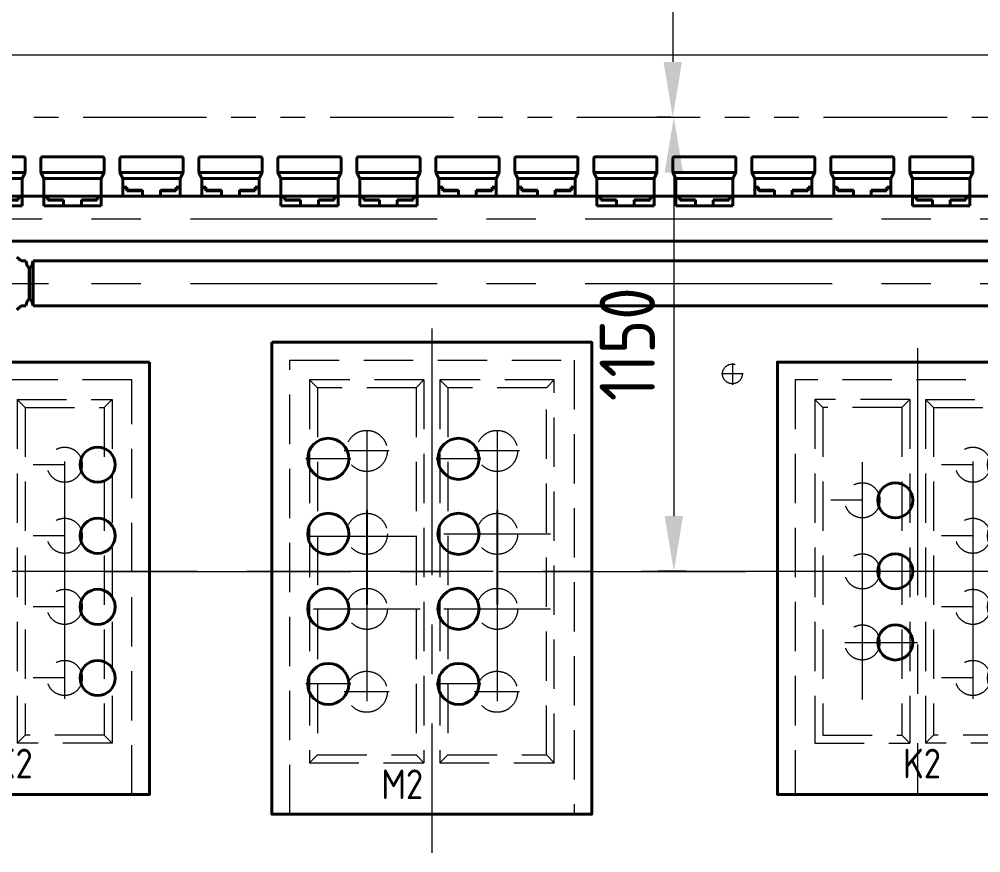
# Model space of a CAD drawing. Header units: millimetres. Extents: x 52110 to 400893, y -153728 to 31997.
# Drawn here: x 184560 to 186995, y -120435 to -118324 of the extents above; entities that cross this region are included whole.
import ezdxf

# ---------------------------------------------------------------- set-up
doc = ezdxf.new("R2010")
doc.units = ezdxf.units.MM
doc.header["$LTSCALE"] = 500
for name, pattern in [('CENTER', [2, 1.25, -0.25, 0.25, -0.25]), ('DASHED2', [0.375, 0.25, -0.125]), ('PHANTOM2', [1.25, 0.625, -0.125, 0.125, -0.125, 0.125, -0.125])]:
    doc.linetypes.add(name, pattern=pattern)
for name, color, linetype, lineweight in [('2D', 4, 'PHANTOM2', 20), ('BIAOZHU', 3, 'Continuous', 25), ('SHI', 7, 'Continuous', 40), ('WEN', 3, 'Continuous', 20), ('XU', 6, 'DASHED2', 20), ('ZHONG', 1, 'CENTER', 20)]:
    doc.layers.add(name, color=color, linetype=linetype, lineweight=lineweight)
doc.styles.add('GB', font='gbenor.shx', dxfattribs={"bigfont": 'gbcbig.shx'})
doc.dimstyles.new('ISO-25', dxfattribs={"dimscale": 40, "dimtxt": 3.5, "dimasz": 3.5, "dimexe": 1.8, "dimexo": 1.25, "dimgap": 1.3, "dimtad": 1, "dimdsep": 46, "dimtxsty": 'GB', "dimcen": 0, "dimclrd": 3, "dimclre": 3, "dimclrt": 256, "dimadec": 0, "dimazin": 0, "dimtfac": 1, "dimtix": 1, "dimtmove": 0, "dimatfit": 3, "dimldrblk": 'DOTSMALL', "dimfxl": 0, "dimlwd": 20, "dimlwe": 20, "dimarcsym": 0})
doc.dimstyles.new('ISO-25$0', dxfattribs={"dimscale": 40, "dimtxt": 3.5, "dimasz": 3.5, "dimexe": 1, "dimexo": 0.2, "dimgap": 1.2, "dimtad": 1, "dimtoh": 1, "dimdec": 1, "dimzin": 9, "dimdsep": 46, "dimtxsty": 'GB', "dimcen": 0, "dimclrd": 3, "dimclre": 3, "dimclrt": 256, "dimadec": 0, "dimazin": 2, "dimtfac": 1, "dimtdec": 1, "dimtix": 1, "dimtmove": 0, "dimatfit": 3, "dimldrblk": 'DOTSMALL', "dimfxl": 0, "dimlwd": -1, "dimlwe": 20, "dimarcsym": 0})

# ---------------------------------------------------------------- blocks, each defined once
blk = doc.blocks.new('A$C3F4B5F2B')
at = {"layer": 'SHI'}
for p, q in [((5, 124.3), (155, 124.3)), ((0, 119.3), (0, 84.3)), ((160, 119.3), (160, 84.3)), ((0, 84.3), (160, 84.3)), ((7.5, 69.3), (0, 84.3)), ((152.5, 69.3), (160, 84.3)), ((7.5, 69.3), (7.5, 0)), ((7.5, 69.3), (152.5, 69.3)), ((152.5, 69.3), (152.5, 0)), ((17.5, 23.6), (7.5, 23.6)), ((17.5, 21.8), (7.5, 21.8)), ((7.5, 0), (152.5, 0)), ((17.5, 23.6), (17.5, 13.9)), ((57.5, 15.5), (17.5, 15.5)), ((17.5, 13.9), (57.5, 13.9)), ((57.5, 15.5), (57.5, 0)), ((102.5, 15.5), (142.5, 15.5)), ((102.5, 15.5), (102.5, 0)), ((102.5, 13.9), (142.5, 13.9)), ((142.5, 23.6), (142.5, 13.9)), ((142.5, 23.6), (152.5, 23.6)), ((142.5, 21.8), (152.5, 21.8))]:
    blk.add_line(p, q, dxfattribs=at)
for centre, start, end in [((5, 119.3), 90, 180), ((155, 119.3), 0, 90)]:
    blk.add_arc(centre, 5, start, end, dxfattribs=at)
at = {"layer": 'XU'}
blk.add_line((7.5, 24.3), (152.5, 24.3), dxfattribs=at)
blk = doc.blocks.new('A$C657A2665')
at = {"layer": 'SHI'}
for p, q in [((5, 100.6), (155, 100.6)), ((0, 95.6), (0, 60.6)), ((160, 95.6), (160, 60.6)), ((7.5, 45.6), (0, 60.6)), ((0, 60.6), (160, 60.6)), ((152.5, 45.6), (160, 60.6)), ((7.5, 45.6), (152.5, 45.6)), ((7.5, 45.6), (7.5, 0.6)), ((152.5, 45.6), (152.5, 0.6)), ((17.5, 23.6), (7.5, 23.6)), ((17.5, 21.8), (7.5, 21.8)), ((7.5, 0.6), (152.5, 0.6)), ((17.5, 23.6), (17.5, 13.9)), ((57.5, 15.5), (17.5, 15.5)), ((17.5, 13.9), (57.5, 13.9)), ((57.5, 15.5), (57.5, 0.6)), ((102.5, 15.5), (102.5, 0.6)), ((102.5, 15.5), (142.5, 15.5)), ((102.5, 13.9), (142.5, 13.9)), ((142.5, 23.6), (152.5, 23.6)), ((142.5, 23.6), (142.5, 13.9)), ((142.5, 21.8), (152.5, 21.8))]:
    blk.add_line(p, q, dxfattribs=at)
for centre, start, end in [((5, 95.6), 90, 180), ((155, 95.6), 0, 90)]:
    blk.add_arc(centre, 5, start, end, dxfattribs=at)
blk = doc.blocks.new('sl')
at = {"layer": 'SHI'}
for p, q in [((224660.84, 79596.7), (231156.6, 79596.7)), ((227149.22, 79596.7), (227204.22, 79596.7)), ((227349.22, 79596.7), (227804.22, 79596.7)), ((227949.22, 79596.7), (228004.22, 79596.7)), ((228149.22, 79596.7), (228604.22, 79596.7)), ((228749.22, 79596.7), (228804.22, 79596.7)), ((228949.22, 79596.7), (229404.22, 79596.7)), ((231156.6, 79482.7), (224660.84, 79482.7)), ((227023.72, 79432.7), (227012.4, 79442.2)), ((227023.72, 79432.7), (227012.4, 79442.2)), ((227035.6, 79432.7), (227023.72, 79432.7)), ((227035.6, 79432.7), (227023.72, 79432.7)), ((227035.6, 79432.7), (227033.74, 79432.7)), ((227038.86, 79420.53), (227035.6, 79432.7)), ((227038.86, 79420.53), (227035.6, 79432.7)), ((227050.58, 79420.53), (227053.84, 79432.7)), ((227050.58, 79420.53), (227053.84, 79432.7)), ((230283.6, 79432.7), (227053.84, 79432.7)), ((227053.84, 79432.7), (227053.84, 79318.7)), ((227043.72, 79334.7), (227043.72, 79416.7)), ((227045.72, 79334.7), (227045.72, 79416.7)), ((227012.4, 79309.2), (227023.72, 79318.7)), ((227023.72, 79318.7), (227035.6, 79318.7)), ((227038.86, 79330.87), (227035.6, 79318.7)), ((227050.58, 79330.87), (227053.84, 79318.7)), ((230283.6, 79318.7), (227053.84, 79318.7))]:
    blk.add_line(p, q, dxfattribs=at)
for centre, start, end in [((227043.72, 79421.7), 193.51865, 270), ((227043.72, 79421.7), 193.51865, 270), ((227045.72, 79421.7), 270, 346.48135), ((227045.72, 79421.7), 270, 346.48135), ((227043.72, 79329.7), 90, 166.48135), ((227045.72, 79329.7), 13.51865, 90)]:
    blk.add_arc(centre, 5, start, end, dxfattribs=at)
at = {"layer": 'ZHONG', "color": 1}
for p, q in [((224452.03, 79539.7), (231171.87, 79539.7)), ((224452.03, 79375.7), (231286.72, 79375.7))]:
    blk.add_line(p, q, dxfattribs=at)
at = {"layer": 'ZHONG'}
blk.add_line((226694.45, 79375.7), (227093, 79375.7), dxfattribs=at)
at = {"layer": 'WEN'}
for name, p in [('A$C3F4B5F2B', (226873.72, 79572.4)), ('A$C3F4B5F2B', (227073.72, 79572.4)), ('A$C657A2665', (227273.72, 79596.15)), ('A$C657A2665', (227473.72, 79596.15)), ('A$C3F4B5F2B', (227673.72, 79572.4)), ('A$C3F4B5F2B', (227873.72, 79572.4)), ('A$C657A2665', (228073.72, 79596.15)), ('A$C657A2665', (228273.72, 79596.15)), ('A$C3F4B5F2B', (228473.72, 79572.4)), ('A$C3F4B5F2B', (228673.72, 79572.4)), ('A$C657A2665', (228873.72, 79596.15)), ('A$C657A2665', (229073.72, 79596.15)), ('A$C3F4B5F2B', (229273.72, 79572.4))]:
    blk.add_blockref(name, p, dxfattribs=at)
blk = doc.blocks.new('A$C6D4E3C8E')
at = {"layer": 'SHI'}
blk.add_lwpolyline([(744.6, 1095), (34.6, 1095), (34.6, 0), (744.6, 0)], close=True, dxfattribs=at)
for centre in [(613, 835), (333, 744.9), (613, 655), (333, 564.9), (613, 475), (333, 384.9), (613, 295)]:
    blk.add_circle(centre, 44.5, dxfattribs=at)
at = {"layer": 'XU'}
for p, q in [((699.6, 1050), (79.6, 1050)), ((79.6, 1050), (79.6, 0)), ((699.6, 0), (699.6, 1050)), ((149.6, 980), (129.6, 1000)), ((349.6, 980), (369.6, 1000)), ((369.6, 1000), (369.6, 130)), ((409.6, 1000), (409.6, 130)), ((429.6, 980), (409.6, 1000)), ((629.6, 980), (649.6, 1000)), ((349.6, 980), (349.6, 150)), ((429.6, 980), (429.6, 150)), ((349.6, 150), (369.6, 130)), ((429.6, 150), (409.6, 130)), ((629.6, 150), (649.6, 130))]:
    blk.add_line(p, q, dxfattribs=at)
for points in [[(369.6, 1000), (129.6, 1000), (129.6, 130), (369.6, 130)], [(409.6, 1000), (649.6, 1000), (649.6, 130), (409.6, 130)], [(349.6, 980), (149.6, 980), (149.6, 150), (349.6, 150)], [(429.6, 980), (629.6, 980), (629.6, 150), (429.6, 150)]]:
    blk.add_lwpolyline(points, dxfattribs=at)
for centre in [(529.6, 835), (249.6, 744.9), (529.6, 655), (249.6, 564.9), (529.6, 475), (249.6, 384.9), (529.6, 295)]:
    blk.add_circle(centre, 44.5, dxfattribs=at)
at = {"layer": 'ZHONG'}
for p, q in [((389.6, 1130), (389.6, 0)), ((249.6, 841.6), (249.6, 240.4)), ((529.6, 835), (449.8, 835)), ((529.6, 843.1), (529.6, 242)), ((249.6, 744.9), (169.8, 744.9)), ((529.6, 655), (449.8, 655)), ((779.1, 565), (34.6, 565)), ((529.6, 475), (449.8, 475)), ((205.1, 384.9), (389.6, 384.9)), ((529.6, 295), (449.8, 295))]:
    blk.add_line(p, q, dxfattribs=at)
at = {"layer": 'BIAOZHU', "style": 'GB'}
blk.add_text('K2', height=75, dxfattribs=at).set_placement((352.4, 40.8))
blk = doc.blocks.new('A$C0F466767')
at = {"layer": 'BIAOZHU'}
for p, q in [((801.9, 893.2), (801.9, 734.2)), ((1131.9, 893.2), (1131.9, 734.2)), ((801.9, 812.7), (801.9, 653.7)), ((1131.9, 812.7), (1131.9, 653.7))]:
    blk.add_line(p, q, dxfattribs=at)
at = {"layer": 'SHI'}
blk.add_lwpolyline([(561.9, 1317.7), (1371.9, 1317.7), (1371.9, 122.7), (561.9, 122.7)], close=True, dxfattribs=at)
for centre in [(704.4, 1022.7), (1034.4, 1022.7), (704.4, 832.7), (1034.4, 832.7), (704.4, 642.7), (1034.4, 642.7), (704.4, 452.7), (1034.4, 452.7)]:
    blk.add_circle(centre, 52, dxfattribs=at)
at = {"layer": 'XU'}
for p, q in [((606.9, 1272.7), (1326.9, 1272.7)), ((606.9, 122.7), (606.9, 1272.7)), ((1326.9, 1272.7), (1326.9, 122.7)), ((676.9, 1202.7), (656.9, 1222.7)), ((926.9, 1202.7), (946.9, 1222.7)), ((946.9, 1222.7), (946.9, 252.7)), ((986.9, 1222.7), (986.9, 252.7)), ((1006.9, 1202.7), (986.9, 1222.7)), ((1256.9, 1202.7), (1276.9, 1222.7)), ((926.9, 1202.7), (926.9, 272.7)), ((1006.9, 1202.7), (1006.9, 272.7)), ((676.9, 272.7), (656.9, 252.7)), ((926.9, 272.7), (946.9, 252.7)), ((1006.9, 272.7), (986.9, 252.7)), ((1256.9, 272.7), (1276.9, 252.7))]:
    blk.add_line(p, q, dxfattribs=at)
for points in [[(946.9, 1222.7), (656.9, 1222.7), (656.9, 252.7), (946.9, 252.7)], [(986.9, 252.7), (1276.9, 252.7), (1276.9, 1222.7), (986.9, 1222.7)], [(926.9, 1202.7), (676.9, 1202.7), (676.9, 272.7), (926.9, 272.7)], [(1006.9, 272.7), (1256.9, 272.7), (1256.9, 1202.7), (1006.9, 1202.7)]]:
    blk.add_lwpolyline(points, dxfattribs=at)
for centre in [(801.9, 1042.7), (1131.9, 1042.7), (802.2, 832.7), (1132.2, 832.7), (802.2, 642.7), (1132.2, 642.7), (801.9, 432.7), (1131.9, 432.7)]:
    blk.add_circle(centre, 52, dxfattribs=at)
at = {"layer": 'ZHONG'}
for p, q in [((966.9, 1352.7), (966.9, 25)), ((801.9, 1094.7), (801.9, 459.7)), ((1131.9, 1094.7), (1131.9, 459.7)), ((761.3, 1022.7), (647.5, 1022.7)), ((858.8, 1042.7), (745, 1042.7)), ((1091.3, 1022.7), (977.5, 1022.7)), ((1188.8, 1042.7), (1075, 1042.7)), ((801.9, 1009.8), (801.9, 408.7)), ((1131.9, 1009.8), (1131.9, 408.7)), ((996.9, 832.7), (1266.9, 832.7)), ((656.9, 827.2), (926.9, 827.2)), ((656.9, 827.2), (926.9, 827.2)), ((136.6, 737.7), (1797.2, 737.7)), ((667.1, 642.7), (937.1, 642.7)), ((997.1, 642.7), (1267.1, 642.7)), ((761.3, 452.7), (647.5, 452.7)), ((1091.3, 452.7), (977.5, 452.7)), ((858.8, 432.7), (745, 432.7)), ((1188.8, 432.7), (1075, 432.7))]:
    blk.add_line(p, q, dxfattribs=at)
at = {"layer": 'BIAOZHU', "style": 'GB'}
blk.add_text('M2', height=75, dxfattribs=at).set_placement((838.9, 161))
blk = doc.blocks.new('*D395')
at = {"layer": 'Defpoints', "color": 0}
for p in [(186217.3, -117772), (186214.5, -118572), (186217.3, -118572)]:
    blk.add_point(p, dxfattribs=at)
at = {"layer": 'WEN', "color": 3, "linetype": 'ByBlock', "lineweight": 20}
for p, q in [((186209.3, -117772), (186174.5, -117772)), ((186209.3, -118572), (186174.5, -118572))]:
    blk.add_line(p, q, dxfattribs=at)
at = {"layer": 'WEN', "color": 3, "linetype": 'ByBlock'}
blk.add_line((186214.5, -117912), (186214.5, -118432), dxfattribs=at)
at = {"layer": 'WEN', "color": 3}
for points in [[(186191.1, -117912), (186237.8, -117912), (186214.5, -117772)], [(186191.1, -118432), (186237.8, -118432), (186214.5, -118572)]]:
    blk.add_solid(points, dxfattribs=at)
at = {"layer": 'WEN', "insert": (186096.5, -118172), "char_height": 140, "attachment_point": 5, "rotation": 90, "style": 'GB'}
blk.add_mtext('800', dxfattribs=at)
blk = doc.blocks.new('_DotSmall')
at = {"color": 0, "linetype": 'ByBlock', "const_width": 0.5}
blk.add_lwpolyline([(-0.0625, 0, 1), (0.0625, 0, 1)], format="xyb", close=True, dxfattribs=at)
blk = doc.blocks.new('*D396')
at = {"layer": 'Defpoints', "color": 0}
for p in [(186217.3, -118572), (186217.3, -119722), (186256.7, -119722)]:
    blk.add_point(p, dxfattribs=at)
at = {"layer": 'WEN', "color": 3, "linetype": 'ByBlock', "lineweight": 20}
for p, q in [((186209.3, -118572), (186177.3, -118572)), ((186248.7, -119722), (186177.3, -119722))]:
    blk.add_line(p, q, dxfattribs=at)
at = {"layer": 'WEN', "color": 3, "linetype": 'ByBlock'}
blk.add_line((186217.3, -118712), (186217.3, -119582), dxfattribs=at)
at = {"layer": 'WEN', "color": 3}
for points in [[(186193.9, -118712), (186240.6, -118712), (186217.3, -118572)], [(186193.9, -119582), (186240.6, -119582), (186217.3, -119722)]]:
    blk.add_solid(points, dxfattribs=at)
at = {"layer": 'WEN', "insert": (186099.3, -119147), "char_height": 140, "attachment_point": 5, "rotation": 90, "style": 'GB'}
blk.add_mtext('1150', dxfattribs=at)
blk = doc.blocks.new('*D576')
at = {"layer": 'Defpoints', "color": 0, "ltscale": 0.5}
for p in [(169321.5, -118341.3), (168863.5, -118471.3), (169451.5, -118471.3), (189415.5, -118471.3), (169970.4, -118770.9)]:
    blk.add_point(p, dxfattribs=at)
at = {"layer": 'XU', "color": 3, "linetype": 'ByBlock', "lineweight": 20, "ltscale": 0.5}
blk.add_line((169486.9, -118506.6), (169926.1, -118945.9), dxfattribs=at)
blk.add_arc((169451.5, -118471.3), 599.2, 328.4178, 346.5822, dxfattribs=at)
at = {"layer": 'XU', "color": 3, "ltscale": 0.5}
for points in [[(170011.2, -118607.6), (170057.5, -118613), (170050.7, -118471.3)], [(169980.3, -118799.5), (169943.6, -118770.6), (169875.2, -118895)]]:
    blk.add_solid(points, dxfattribs=at)
at = {"layer": 'XU', "ltscale": 0.5, "insert": (169892.4, -118653.9), "char_height": 140, "attachment_point": 5, "rotation": 67.5, "style": 'GB'}
blk.add_mtext('45°', dxfattribs=at)
blk = doc.blocks.new('*D1050')
at = {"layer": 'Defpoints', "color": 0}
for p in [(188884.5, -118413.9), (177069.5, -118672), (188884.5, -118677)]:
    blk.add_point(p, dxfattribs=at)
at = {"layer": 'WEN', "color": 3, "linetype": 'ByBlock', "lineweight": 20}
for p, q in [((177069.5, -118664), (177069.5, -118373.9)), ((188884.5, -118669), (188884.5, -118373.9))]:
    blk.add_line(p, q, dxfattribs=at)
at = {"layer": 'WEN', "color": 3, "linetype": 'ByBlock'}
blk.add_line((177209.5, -118413.9), (188744.5, -118413.9), dxfattribs=at)
at = {"layer": 'WEN', "color": 3}
for points in [[(177209.5, -118390.6), (177209.5, -118437.2), (177069.5, -118413.9)], [(188744.5, -118390.6), (188744.5, -118437.2), (188884.5, -118413.9)]]:
    blk.add_solid(points, dxfattribs=at)
at = {"layer": 'WEN', "insert": (182977, -118295.9), "char_height": 140, "attachment_point": 5, "style": 'GB'}
blk.add_mtext('11815', dxfattribs=at)

msp = doc.modelspace()

# ---------------------------------------------------------------- linework, layer by layer
at = {"layer": '2D'}
msp.add_line((169096.50201, -118572.02067), (189124.4444, -118572.02067), dxfattribs=at)
at = {"layer": 'XU'}
msp.add_circle((186365.50541, -119222.02067), 25, dxfattribs=at)
at = {"layer": 'ZHONG', "linetype": 'CENTER'}
for p, q in [((186365.50541, -119194.52067), (186365.50541, -119249.52067)), ((186393.00541, -119222.02067), (186338.00541, -119222.02067))]:
    msp.add_line(p, q, dxfattribs=at)
at = {"layer": 'ZHONG', "color": 1}
msp.add_line((188759.82214, -119722.02067), (167077.98169, -119722.02067), dxfattribs=at)

# ---------------------------------------------------------------- block references
at = {"layer": 'SHI'}
msp.add_blockref('sl', (-42459.21967, -198368.72241), dxfattribs=at)
at = {"layer": 'WEN'}
for name, p in [('A$C0F466767', (184637.58594, -120459.75185)), ('A$C6D4E3C8E', (184144.93683, -120287.02077)), ('A$C6D4E3C8E', (186444.93683, -120287.02077))]:
    msp.add_blockref(name, p, dxfattribs=at)

# ---------------------------------------------------------------- dimensions: what is measured, and where the dimension line sits
for base, p1, p2, picture, middle in [((186214.45886, -118572.02067), (186217.25155, -117772.02067), (186217.25155, -118572.02067), '*D395', (186096.45886, -118172.02067)), ((186217.25155, -119722.02067), (186217.25155, -118572.02067), (186256.66533, -119722.02067), '*D396', (186099.25155, -119147.02067))]:
    dim = msp.add_linear_dim(base=base, p1=p1, p2=p2, angle=90, dimstyle='ISO-25$0', override={"dimatfit": 0, "dimfxl": 1.8}, dxfattribs=at)
    dim.commit()
    dim.dimension.update_dxf_attribs({"geometry": picture, "text_midpoint": middle})
dim = msp.add_linear_dim(base=(188884.50201, -118413.88747), p1=(177069.50201, -118672.02067), p2=(188884.50201, -118677.02067), dimstyle='ISO-25$0', override={"dimatfit": 0, "dimfxl": 1.25}, dxfattribs=at)
dim.commit()
dim.dimension.update_dxf_attribs({"geometry": '*D1050', "text_midpoint": (182977.00201, -118295.88747)})
at = {"layer": 'XU', "ltscale": 0.5}
dim = msp.add_angular_dim_2l(base=(169970.41416, -118770.86824), line1=((168863.50201, -118471.27417), (189415.50201, -118471.27417)), line2=((169321.50201, -118341.27417), (169451.50201, -118471.27417)), dimstyle='ISO-25', override={"dimatfit": 0, "dimfxl": 1.25}, dxfattribs=at)
dim.commit()
dim.dimension.update_dxf_attribs({"geometry": '*D576', "text_midpoint": (169892.36637, -118653.88617)})

doc.saveas('drawing.dxf')
